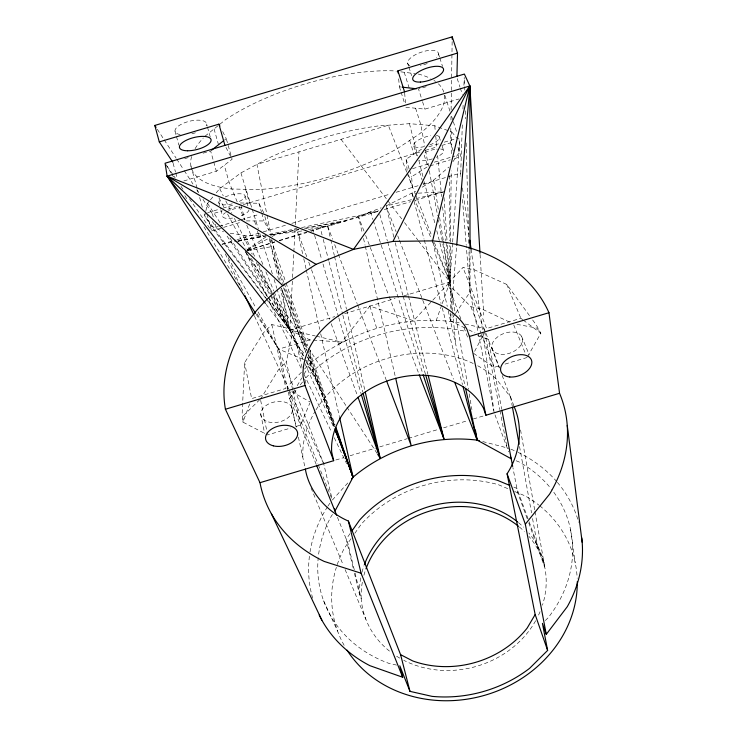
<?xml version="1.0" encoding="UTF-8"?>
<svg xmlns="http://www.w3.org/2000/svg" width="737" height="737" viewBox="0 0 737 737"><rect width="100%" height="100%" fill="white"/><g stroke="black" fill="none" stroke-linecap="round" stroke-linejoin="round"><path stroke-width="0.55" stroke-dasharray="3.69 2.76" d="M450.298 308.324L450.362 243.081M450.371 241.939L451.247 170.901M451.449 153.711L451.717 131.941L434.747 125.787L409.45 123.669L377.491 126.027A132.881 42.903 -16.7 0 0 269.917 157.451L240.916 172.909L219.69 188.644L216.217 192.845M453.209 150.974L450.602 142.831L450.832 128.017M450.952 120.039L451.007 116.621M451.108 109.785L452.186 39.125M462.302 124.866L460.607 176.567M462.947 108.993L463.186 103.318M463.923 85.289L464.246 77.431M303.036 359.334L289.844 330.112L292.469 278.687M292.534 277.545L295.168 226.121M295.224 224.978L298.973 151.85M452.629 311.401L449.883 282.041L452.592 243.155M452.629 242.123L459.676 141.375L458.617 138.086M451.053 314.008L450.491 320.89L464.789 327.891M451.431 309.429L456.627 246.398M302.087 367.514L293.114 329.642L271.815 324.556L263.579 332.645L244.638 362.632L242.178 412.877L242.934 422.135L267.605 434.931L290.737 428.031M292.626 389.532L286.343 361.766L293.114 329.642M205.669 211.768L204.729 215.969L210.773 225.771L265.56 298.08M205.899 210.708L207.539 203.348L209.704 200.722M436.111 320.835L441.85 304.667M442.237 303.589L449.883 282.041L449.828 245.393M249.668 403.968L242.934 422.135L243.422 415.604L260.087 399.334M296.246 426.382L300.659 425.074L309.835 403.093M474.6 351.356L483.988 333.502M527.618 356.551L540.847 333.262L536.37 325.118L531.073 317.822M316.164 464.273L289.696 398.33L294.293 390.582M297.177 385.737L301.774 377.989M304.077 374.12L310.986 362.503C352.774 330.139 408.077 313.262 460.533 323.073M260.437 399.279L278.457 369.725L286.343 361.766M454.904 314.377L450.491 320.89L450.362 312.893M455.54 313.446L470.049 292.064L470.013 249.465M452.942 161.652L458.755 153.167L459.676 141.375L458.23 139.652M350.02 533.643L346.197 539.069L353.382 568.946M351.033 538.71L344.372 548.171A123.862 109.26 -16.2 0 0 336.708 566.228M354.838 533.302L361.176 524.283A123.862 109.26 -16.2 0 1 498.433 484.716L508.585 488.972M332.516 514.444L331.3 516.14A128.754 111.241 -16.2 0 0 318.329 556.757M313.243 340.098L341.821 342.115L369.882 306.067L413.466 320.742L432.066 300.982M289.696 398.33L296.725 389.403M300.245 384.935L304.464 379.583M210.432 199.847L214.771 194.596M332.332 500.045L348.463 482.247M432.84 300.162L449.883 282.041L447.276 244.371M460.855 318.964L447.755 283.524L463.002 267.54L474.352 269.788L506.761 284.445L530.41 316.91M301.442 372.24L287.126 386.861L317.831 463.739M304.621 368.997L310.986 362.503L310.341 350.047M545.325 620.526L548.227 617.68A128.754 111.241 -16.2 0 0 551.7 489.497M422.154 187.207L433.669 180.077L448.861 167.087M205.015 136.198L219.064 124.894M219.902 124.221L225.743 119.514A131.785 47.979 -16.7 0 1 392.821 70.835L396.239 71.268M224.545 140.012L226.268 138.657L221.865 129.952M183.799 180.961L216.328 171.27L232.1 159.266L226.268 138.657M305.744 228.406L341.71 221.726L357.445 216.798L381.167 207.806M247.006 249.696L266.665 236.513M407.128 170.275L406.105 159.22L422.2 148.745M408.464 174.558L412.471 187.401L411.596 176.788L427.81 166.516L423.858 153.969M301.534 227.576L376.561 211.814L378.468 210.644M393.853 237.185L386.096 205.936L415.686 191.205M247.116 249.889L270.894 237.148M271.889 236.614L275.85 234.486M338.974 343.995L348.168 339.536M376.561 211.814L370.435 211.878L358.615 217.157L357.445 216.798M304.464 228.313L337.942 221.855L340.254 221.957L311.198 231.28M247.328 250.276L274.781 241.819M279.176 240.465L308.821 231.335M309.918 230.994L327.495 225.586L330.508 238.677M266.26 298.992L289.844 330.112L334.791 316.606M344.658 313.649L395.087 298.503M403.858 295.869L449.883 282.041L446.014 242.123M184.692 158.667L189.022 157.377M203.071 153.195L210.635 150.938L216.328 171.27M426.189 86.717L418.515 89.011L422.218 100.647M405.847 107.27L424.917 109.122L459.013 98.961M207.714 212.661L221.809 208.46M222.887 208.138L234.817 204.582M428.823 146.774L439.851 143.485M444.264 142.167L455.291 138.878M202.997 199.414L212.385 213.822L222.316 210.865M227.825 209.225L237.756 206.268M243.265 204.628L420.827 151.711M425.24 150.394L437.373 146.774M441.785 145.465L450.602 142.831M212.311 221.524L216.107 227.208L218.272 226.563M219.359 226.241L239.976 220.096M241.054 219.773L259.498 214.274M412.554 168.662L428.823 163.807M434.24 162.195L454.849 156.051M211.602 230.957L222.473 227.715M223.56 227.392L242.049 221.883M429.957 165.88L450.298 159.818M454.582 158.538L461.003 156.631L457.308 145.143M221.994 244.177L236.135 239.967M237.222 239.636L258.982 233.15M263.339 231.86L287.421 224.674M291.815 223.366L390.536 193.942M396.018 192.311L419.003 185.457M423.351 184.158L460.321 173.14L460.643 175.415M247.337 250.294L274.864 242.095M279.268 240.787L306.795 232.588M256.246 314.349L278.678 349.145L309.807 339.858L312.101 340.015M522.69 319.674L520.875 318.32L486.595 328.545L463.002 267.54M473.559 353.336L494.03 367.376L499.539 365.736M505.038 364.087L527.066 357.519M335.786 460.008L343.479 457.705M350.084 455.733L375.391 448.188M379.785 446.871L407.294 438.662M408.39 438.34L438.1 429.468M443.6 427.828L467.802 420.606M473.301 418.966L484.301 415.686M322.069 234.956L320.051 227.153L327.716 226.36L378.763 211.16M384.263 209.529L410.647 201.671M415.042 200.363L443.637 191.85L416.506 193.26M340.254 221.957L328.638 225.034M411.541 199.709L386.096 205.936L396.073 231.602M415.972 198.621L443.637 191.85M222.03 244.288L236.577 241.211M237.701 240.981L263.459 235.573M269.06 234.394L297.057 228.516M301.977 230.957L270.626 235.121M308.379 229.612L327.495 225.586M237.839 241.22L266.075 235.748M270.59 234.873L298.817 229.41M237.867 241.285L266.149 235.914M270.682 235.057L298.964 229.686M247.392 250.589L271.124 246.757L283.819 282.455M412.867 196.834L411.992 193.499L415.382 193.324M343.635 221.063L345.8 220.971M230.147 233.196L244.675 235.462L263.054 235.306M246.342 220.916L263.975 220.953L268.775 230.239L264.15 214.062M263.846 212.984L258.927 203.255L240.234 202.97L245.006 219.856M398.662 78.831L399.408 86.837L401.573 87.086M400.79 71.848L415.005 73.636M516.941 324.326L536.803 328.076L540.847 333.262L523.592 320.355M447.755 283.524L470.915 306.712L481.906 309.033L510.262 322.419M464.992 324.05L483.951 328.186L485.526 332.258M396.589 665.078L389.118 663.438A128.754 111.241 -16.2 0 1 318.209 557.872M204.131 213.794L204.729 215.969L289.844 330.112L315.279 335.98M316.385 336.238L341.821 342.115M482.717 441.564L508.696 448.289M477.705 335.63L488.29 339.398L499.299 368.03M516.149 460.772L519.115 461.97A128.754 111.241 -16.2 0 1 551 488.622M257.158 313.916L278.678 349.145L303.69 359.481M304.731 359.914L310.986 362.503L307.476 357.952M513.827 487.129L516.886 488.41L528.733 520.681M514.684 491.524L525.38 496.01A123.862 109.26 -16.2 0 1 538.784 505.048M210.773 225.771L223.569 231.851M468.879 329.89L475.006 332.894M480.119 335.399L488.29 339.398L501.694 409.219M268.286 297.831L289.844 330.112L309.807 339.858L309.991 343.258M291.778 391.669L310.268 402.052M451.717 131.941L457.502 138.796M513.846 405.838L510.603 397.05L496.185 378.882A110.108 87.979 -16.3 0 0 477.502 365.644M266.075 304.326L304.667 354.322M341.019 139.321L401.729 218.917M404.521 222.574L417.787 239.958M418.478 240.87L449.883 282.041L455.337 313.658M166.986 165.991L173.315 175.203M173.941 176.125L175.213 177.967M180.98 186.369L182.933 189.216M189.446 198.704L209.649 228.111M227.088 236.116L267.66 296.882M340.531 221.376L340.853 221.874M246.388 252.883L272.156 292.405M272.782 293.372L307.974 347.348M308.6 348.315L346.298 406.151M346.924 407.119L377.086 453.393M157.313 129.279L163.568 138.888M164.194 139.846L176.088 158.105M176.714 159.063L183.596 169.63M184.222 170.597L192.983 184.047M196.742 189.805L198.621 192.689M207.539 203.348L222.5 226.397M229.981 237.922L268.019 296.495M268.637 297.462L289.844 330.112L303.976 356.478M165.687 164.204L171.067 173.011M171.666 173.987L173.453 176.926M184.812 195.517L187.207 199.432M203.946 226.83L244.601 293.372M245.135 250.958L270.037 295.04M270.599 296.044L289.844 330.112L303.957 357.417M228.12 257.582L255.896 307.891M258.125 311.917L278.678 349.145L294.238 388.731M218.926 197.894L224.343 207.981M227.586 214.043L245.992 248.36M251.409 258.447L270.35 293.777M270.894 294.782L289.844 330.112L281.552 288.397M306.693 361.545L319.195 384.871M225.964 147.372L231.077 157.285M306.048 361.462L321.737 391.798M219.69 188.644L223.247 195.821M225.789 200.943L231.888 213.242M234.43 218.373L252.229 254.247M256.292 262.455L289.844 330.112L280.769 289.715M244.675 235.462L255.472 258.097M258.42 264.27L271.677 292.045M273.639 296.163L289.844 330.112L277.176 289.438M245.633 251.99L266.923 296.615M268.904 300.76L302.078 370.287M304.059 374.433L331.779 432.545M334.257 437.732L346.639 463.674M225.282 253.85L241.847 289.162M254.514 316.155L288.609 388.85M289.097 389.891L323.193 462.578M323.598 600.756L337.62 631.176M304.925 363.516L334.137 428.234M411.992 193.499L413.337 196.659M413.789 197.719L431.385 238.825M431.836 239.875L449.883 282.041L443.398 241.257M311.051 487.968L343.341 565.316M345.109 569.563L365.902 619.356M506.761 284.445L520.875 318.32M521.538 336.229L529.148 354.709M354.451 573.368L359.509 594.4L361.167 598.426A93.433 82.332 -16.2 0 0 390.463 651.877M237.213 201.91L228.949 181.781L224.278 165.217M238.954 206.148L244.61 219.921M246.784 225.218L263.312 265.477M265.919 271.833L273.749 290.912M274.182 291.972L289.844 330.112M513.726 324.897L525.343 353.309M337.454 517.291L347.864 543.215L354.783 571.921M318.264 464.807L331.908 498.977M406.732 172.163L388.298 125.235L256.918 164.379L266.766 213.988M407.146 173.232L415.106 193.499M415.53 194.568L431.873 236.172M434.388 242.574L449.883 282.041L438.451 220.197M294.662 389.799L323.681 463.619L332.074 498.94M397.74 235.877L398.984 239.092M399.399 240.161L453.458 379.177M485.923 333.281L488.29 339.398M491.92 347.855L499.483 367.496M502.155 375.455L510.299 396.663M363.977 231.105L358.615 217.157L362.217 232.818M365.626 235.398L388.731 295.454M389.145 296.532L418.846 373.751M470.915 306.712L481.058 333.317M481.464 334.386L494.03 367.376M327.716 226.36L332.627 239.239M334.672 244.601L337.942 253.196M338.347 254.265L357.15 303.644M357.556 304.713L386.17 379.85M305.68 351.66L281.47 288.305L305.929 352.673M307.725 357.03L334.405 426.834M307.569 356.966L334.497 427.782M464.034 327.56L468.004 338.301M494.988 414.857L508.631 451.845M529.129 521.759L544.155 563.602A94.124 82.876 -16.3 0 0 528.825 532.934M527.176 518.572L517.733 492.804L512.888 467.553M528.751 522.865L544.901 567.84A93.433 82.332 -16.2 0 1 542.45 605.215M283.524 287.706L306.666 350.748M308.241 355.022L334.248 425.875M306.767 256.716L297.702 231.851L302.76 254.256M308.739 262.123L311.106 268.609M311.493 269.687L329.623 319.407M331.199 323.727L357.602 396.147M273.731 258.355L306.951 350.011M308.49 354.304L334.312 425.489M284.206 283.533L307.67 349.522M308.057 350.6L334.607 425.24M271.087 239.58L285.68 281.893M286.057 282.98L307.771 345.902M309.641 351.319L335.105 425.092M457.226 78.629L459.98 87.086M460.321 88.136L462.385 94.474M438.46 53.801L439.482 56.979M439.823 58.03L442.568 66.496M370.435 211.878L372.913 219.525M373.263 220.621L422.789 373.604M444.872 95.432L450.16 111.84M451.569 116.216L452.979 120.592M453.329 121.688L456.857 132.623M439.188 136.787L440.514 140.942M442.172 146.129L443.499 150.284M422.559 101.706L424.917 109.122M407.598 62.995L408.611 66.173M408.943 67.233L411.642 75.708M404.208 72.281L409.173 87.943M415.594 108.21L420.79 124.617L424.733 145.981M399.408 86.837L400.762 91.139M401.103 92.208L404.825 104.037M413.761 146.018L417.345 157.414M409.68 140.426L413.973 154.097M419.519 171.767L422.08 179.939M422.402 180.952L424.005 186.056M406.105 159.22L409.192 169.095M409.542 170.201L411.596 176.788M240.916 172.909L251.861 208.083M252.201 209.188L258.365 228.977M259.728 233.371L272.395 274.044M274.1 279.544L276.836 288.333M369.882 306.067L376.598 327.965M312.645 228.71L314.266 234.219M314.588 235.315L321.71 259.553M322.999 263.957L338.523 316.818M338.845 317.923L361.167 393.917M379.804 214.458L387.395 241.027M387.708 242.132L402.89 295.27M403.203 296.375L425.35 373.862M258.927 203.255L261.451 212.099M261.764 213.205L263.975 220.953M245.596 189.326L249.511 203.108M254.578 220.934L256.329 227.107M257.499 231.225L258.669 235.343M245.126 196.189L248.093 206.646M214.062 128.92L218.511 144.747M206.618 124.009L207.217 126.147M207.512 127.215L210.211 136.833M218.806 202.546L219.681 205.697M220.851 209.898L222.611 216.199M212.385 213.822L213.242 216.918M215.25 224.122L216.107 227.208M206.922 214.043L211.307 229.907M190.929 165.954L197.23 188.792M197.525 189.879L198.133 192.053M199.635 197.488L202.334 207.272M175.001 131.131L176.18 135.424M176.475 136.502L178.842 145.106M173.103 163.282L175.443 171.859M175.738 172.928L177.202 178.29M414.047 201.275L424.024 239.046M424.319 240.161L441.048 303.478M442.228 307.928L462.477 384.585M323.23 239.405L328.72 260.585M329.006 261.699L342.585 314.073M342.871 315.187L362.807 392.084M409.45 123.669L417.713 156.014M418.846 160.473L423.121 177.202M424.263 181.661L434.793 222.933M436.792 230.736L449.883 282.041M395.244 242.768L408.261 295.215M408.538 296.329L427.939 374.451M355.05 573.027L361.167 598.426A93.654 82.673 -16.3 0 1 362.411 581.788M304.989 379.767L306.306 385.34M363.498 238.41L365.045 245.126M365.303 246.241L395.41 377.104M330.766 239.801L334.312 255.481M334.57 256.596L346.491 309.245M346.749 310.36L364.76 389.882M303.773 258.742L306.048 268.821M306.297 269.935L319.701 329.31M320.715 333.787L339.416 416.681M292.875 390.638L300.659 425.074M269.245 238.392L278.503 279.618M278.678 349.145L288.056 391.034M288.296 392.075L296.145 427.128M298.384 437.096L305.358 469.137M432.849 242.003L447.258 306.445M448.253 310.885L465.176 386.557M291.898 407.533L296.228 426.99M271.815 324.556L285.947 388.399L251.639 398.625L244.638 362.632M494.205 412.729L470.049 292.064L466.309 246.324M260.668 400.394L267.374 433.817M266.997 215.112L271.023 235.407M271.925 239.912L279.986 280.502M260.751 414.028L264.647 433.632M484.393 330.443L470.049 292.064L468.889 247.319M484.605 331.576L499.723 409.496M499.944 410.629L507.167 447.893M425.571 150.477L428.473 166.221M429.312 170.717L437.621 215.701M510.603 397.05L512.233 406.041M519.548 446.539L531.543 512.906M532.556 518.535L537.798 547.563M520.552 429.92L534.749 510.354M534.951 511.487L544.901 567.84A93.654 82.673 -16.3 0 0 528.917 536.379M456.12 318.181L468.391 389.32M469.174 393.834L471.901 409.643M433.669 180.077L438.533 210.671M439.611 217.461L443.223 240.124M462.412 187.898L468.999 234.458M471.081 249.217L482.643 330.968M482.799 332.111L493.882 410.454M570.576 529.627L575.201 562.801M270.147 239.433L271.124 246.757M434.747 125.787L435.3 131.49M435.742 136.05L437.069 149.74M437.621 155.443L441.601 196.503M442.596 206.765L445.903 240.981M452.739 312.534L455.696 344.151M404.659 92.973L405.479 102.867M462.477 199.441L466.217 245.181M444.024 197.562L447.193 243.228M480.082 254.403L483.767 315.132M464.531 79.799L464.678 85.529M464.706 86.68L464.798 90.126M465.333 110.78L465.544 118.804M466.171 142.904L468.861 246.167M449.717 175.526L449.819 240.815M312.691 598.223A138.307 119.541 -16.2 0 1 309.844 553.091M310.019 551.995A138.307 119.541 -16.2 0 1 327.403 506.955M328.02 505.987A138.307 119.541 -16.2 0 1 329.927 503.131M510.824 449.137A138.307 119.541 -16.2 0 1 517.125 451.91M518.166 452.398A138.307 119.541 -16.2 0 1 556.647 481.519M557.375 482.367A138.307 119.541 -16.2 0 1 578.683 522.312M539.687 505.766A123.862 109.26 -16.2 0 1 577.172 578.296M344.151 645.336A123.862 109.26 -16.2 0 1 336.367 567.333M302.843 457.032A110.108 87.979 -16.3 0 1 314.828 411.808M315.98 409.901A110.108 87.979 -16.3 0 1 473.476 363.617M540.064 611.701A93.433 82.332 -16.2 0 1 537.761 616.749M535.652 620.738A93.433 82.332 -16.2 0 1 403.756 660.306M399.776 658.132A93.433 82.332 -16.2 0 1 395.962 655.792M363.903 575.275A93.654 82.673 -16.3 0 1 365.58 569.904M519.373 526.983A93.654 82.673 -16.3 0 1 524.357 531.488M359.509 594.4A94.124 82.876 -16.3 0 1 361.72 573.349M361.987 572.271A94.124 82.876 -16.3 0 1 363.967 565.804M518.516 522.662A94.124 82.876 -16.3 0 1 523.528 527.176M305.873 377.795A146.027 116.842 -16.3 0 1 466.06 331.484M444.494 95.22A131.785 47.979 -16.7 0 1 419.15 134.134L397.888 148.257A131.785 47.979 -16.7 0 1 256.531 189.602L231.575 188.967A131.785 47.979 -16.7 0 1 192.357 154.346M195.102 148.699A131.785 47.979 -16.7 0 1 203.274 138.012M418.248 74.05A131.785 47.979 -16.7 0 1 430.408 78.408M433.927 80.388A131.785 47.979 -16.7 0 1 435.484 81.439M438.395 83.834A131.785 47.979 -16.7 0 1 443.812 92.153M409.892 65.63A16.196 6.357 -19.3 0 1 412.858 56.242A16.196 6.357 -19.3 0 1 432.776 50.309A16.196 6.357 -19.3 0 1 436.442 57.716M427.23 63.511A16.196 6.357 -19.3 0 1 420.311 65.667M180.141 134.567A16.232 6.384 -14.1 0 1 177.497 126.746A16.232 6.384 -14.1 0 1 197.028 120.159A16.232 6.384 -14.1 0 1 206.176 125.797M195.416 132.78A16.232 6.384 -14.1 0 1 191.399 133.904M225.144 196.972A13.57 4.486 -14.9 0 1 243.247 194.282A13.57 4.486 -14.9 0 1 238.687 201.708M232.201 203.882A13.57 4.486 -14.9 0 1 220.151 204.14A13.57 4.486 -14.9 0 1 221.68 198.852M436.295 135.433A13.57 4.477 -18.4 0 1 428.897 145.253M424.448 146.58A13.57 4.477 -18.4 0 1 413.881 143.899A13.57 4.477 -18.4 0 1 430.712 135.682M248.977 209.778A13.598 4.339 -15 0 1 239.359 216.402M232.606 218.051A13.598 4.339 -15 0 1 225.522 212.588M226.287 212.109A13.598 4.339 -15 0 1 242.316 207.493M440.625 148.994A13.598 4.339 -18.3 0 1 436.313 157.303M432.297 158.897A13.598 4.339 -18.3 0 1 419.086 160.288M425.019 152.448A13.598 4.339 -18.3 0 1 437.124 149.012M268.461 421.96A16.03 10.272 -12.2 0 0 292.377 410.168A16.03 10.272 -12.2 0 0 268.848 403.876A16.03 10.272 -12.2 0 0 268.461 421.96M500.957 354.331A16.03 10.263 -21.4 0 0 522.487 338.734A16.03 10.263 -21.4 0 0 498.111 336.533A16.03 10.263 -21.4 0 0 500.957 354.331"/><path stroke-width="1.11" d="M452.186 39.125L452.223 36.85L154.807 125.437L159.293 141.909L172.808 162.214M456.912 76.464L457.52 53.073L452.223 36.85M456.728 245.255L469.856 85.962L464.384 74.059L165.088 163.227L167.133 176.152L255.619 313.382M581.751 537.863A138.307 119.541 -16.2 0 1 567.26 606.717L546.274 634.364L525.324 524.182L549.581 494.14A156.88 125.594 -16.3 0 0 559.549 393.282L548.964 312.718A169.547 128.367 -16.3 0 0 432.601 240.888L469.856 85.962L167.133 176.152L265.375 303.414M319.213 615.1A138.307 119.541 -16.2 0 0 369.9 665.677L402.706 677.257L361.093 573.22L324.197 561.428A156.88 125.594 -16.3 0 1 259.986 482.68L225.411 409.238A169.547 128.367 -16.3 0 1 282.741 285.569L316.09 264.343L353.493 249.382L393.005 241.404L469.856 85.962L480.008 253.261M479.382 440.708L477.152 440.127C432.776 434.821 387.266 448.372 353.069 477.161L334.957 511.073L334.432 508.862M514.205 406.815C523.666 428.179 519.659 454.526 507.084 473.78L535.163 614.538L527.158 628.081A93.903 82.535 -16.2 0 1 412.784 660.969L400.587 654.649L348.38 521.059C327.228 511.966 309.254 492.169 305.358 469.137M351.936 530.926L359.592 520.082A124.498 109.527 -16.2 0 1 497.503 480.321L509.746 485.425M351.54 478.857L353.069 477.161L339.674 417.796M546.274 634.364L542.423 623.373L547.628 650.421L529.562 668.367A124.498 109.527 -16.2 0 1 432.103 696.373L409.975 691.361L399.795 665.787L402.706 677.257M211.51 150.256L223.68 140.684M159.293 141.909L218.926 124.148L219.902 126.082M398.137 73.11L397.925 70.826L457.52 53.073M225.411 409.238L305.007 385.488L333.677 460.689L259.986 482.68M559.549 393.282L485.904 415.253L469.423 336.45L548.964 312.718M393.005 241.404L432.601 240.888M402.66 87.206L416.442 88.772M282.741 285.569L167.133 176.152L353.493 249.382L469.856 85.962L470.013 248.314M454.701 382.383L477.152 440.127L511.202 458.764L510.465 456.793M167.133 176.152L316.09 264.343M377.712 454.351L380.228 458.211L365.266 392.13M154.807 125.437L156.06 127.363M352.083 475.089L353.069 477.161L335.851 427.257M271.363 513.726L321.839 620.121M244.767 295.39L254.025 315.123M335.556 431.366L339.324 439.713L335.224 428.98M316.597 465.333L336.625 515.218M419.261 374.82L444.015 439.169L428.215 375.566M386.584 380.928L411.108 445.323L395.668 378.219M335.713 430.998L347.551 462.117M335.418 429.072L353.069 477.161L335.759 428.483M357.998 397.234L380.228 458.211M507.084 473.78L525.324 524.182M335.436 428.694L353.069 477.161M469.423 336.45L466.834 329.144A86.616 65.381 -16.3 0 0 370.121 301.065A86.616 65.381 -16.3 0 0 303.027 376.496L305.007 385.488M535.163 614.538L547.628 650.421M485.904 415.253L483.426 408.086A80.186 64.018 -16.3 0 0 392.959 379.104A80.186 64.018 -16.3 0 0 331.668 451.892L333.677 460.689M423.139 374.7L444.015 439.169L425.664 374.967M397.925 70.826L404.567 91.876M361.489 395.023L379.279 455.604L363.101 393.199M218.926 124.148L224.932 145.392M463.066 386.805L477.152 440.127L475.402 429.966M400.587 654.649L409.975 691.361M348.38 521.059L361.093 573.22M465.673 388.795L477.152 440.127M501.906 410.343L512.676 466.447M512.436 407.174L519.143 444.291M469.801 240.133L471.081 249.217M567.241 425.415L582.193 542.368M577.264 581.696A123.862 109.26 -16.2 0 1 485.84 694.954A123.862 109.26 -16.2 0 1 347.072 650.191M365.967 568.835A93.654 82.673 -16.3 0 1 518.498 526.264M364.354 564.735A94.124 82.876 -16.3 0 1 517.641 521.943M509.792 376.985A16.306 10.207 -21.2 0 0 531.773 361.314A16.306 10.207 -21.2 0 0 507.056 359.269A16.306 10.207 -21.2 0 0 509.792 376.985M273.316 445.83A16.306 10.217 -12.4 0 0 297.665 433.927A16.306 10.217 -12.4 0 0 273.796 427.819A16.306 10.217 -12.4 0 0 273.316 445.83M420.385 82.056A16.242 6.163 -19.2 0 0 443.591 69.674A16.242 6.163 -19.2 0 0 420.376 70.863A16.242 6.163 -19.2 0 0 420.385 82.056M187.603 150.772A16.278 6.182 -14.2 0 0 211.114 140.048A16.278 6.182 -14.2 0 0 187.078 139.892A16.278 6.182 -14.2 0 0 187.603 150.772"/></g></svg>
